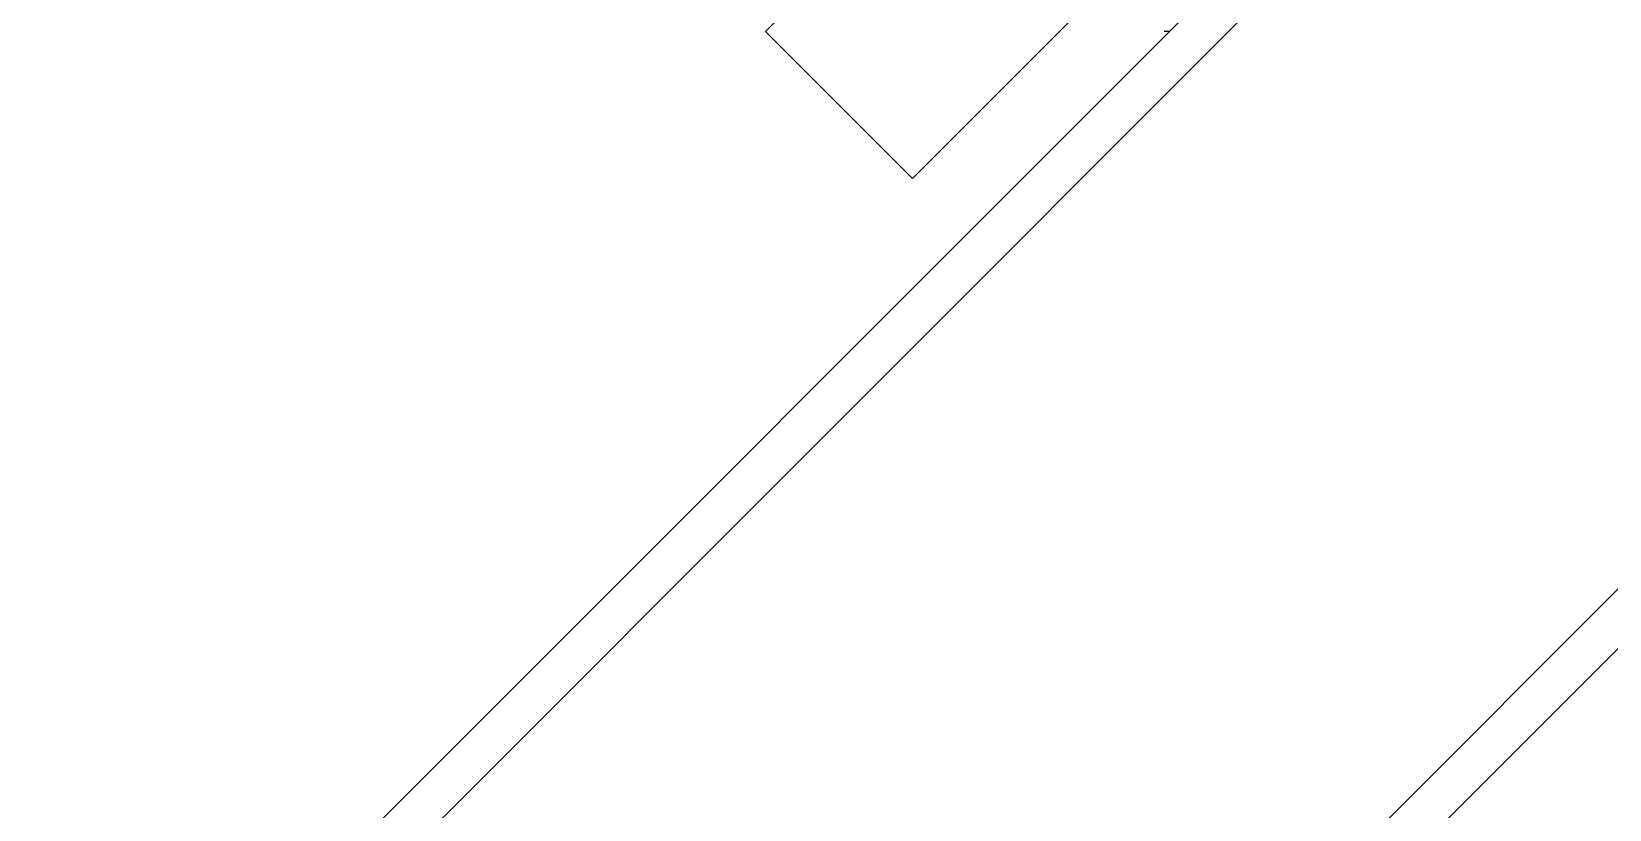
# Model space of a CAD drawing. Header units: millimetres. Extents: x -633009578 to 5705885, y -633235091 to 2571734.
# Drawn here: x 2455981 to 2456825, y 2003611 to 2004027 of the extents above; entities that cross this region are included whole.
import ezdxf

# ---------------------------------------------------------------- set-up
doc = ezdxf.new("R2010")
doc.units = ezdxf.units.MM
doc.header["$LTSCALE"] = 1000
doc.header["$MEASUREMENT"] = 0
doc.layers.get('0').update_dxf_attribs({"color": 9})
doc.layers.add('E-WIRE-系统', color=3, linetype='Continuous')

# ---------------------------------------------------------------- blocks, each defined once
blk = doc.blocks.new('G$CF4FACE3C')
at = {"layer": 'E-WIRE-系统'}
for p, q in [((-7912.86, 6829.43), (-7408.86, 7333.42)), ((-7841.85, 6758.43), (-7398.03, 7202.25)), ((-9651.01, 4896.02), (-7504.6, 7042.44)), ((-9636.7, 4881.7), (-7490.28, 7028.12)), ((-7841.85, 6758.43), (-7912.86, 6829.43)), ((-7717.6, 6829.43), (-7720.1, 6829.43)), ((-9184.44, 4875.82), (-7261.21, 6799.05)), ((-7246.89, 6784.73), (-9170.12, 4861.5))]:
    blk.add_line(p, q, dxfattribs=at)

msp = doc.modelspace()

# ---------------------------------------------------------------- block references
at = {"xscale": 1.10592, "yscale": 1.10592, "zscale": 1.10592}
msp.add_blockref('G$CF4FACE3C', (2465124.5, 1996473.94, -46.08), dxfattribs=at)

doc.saveas('drawing.dxf')
